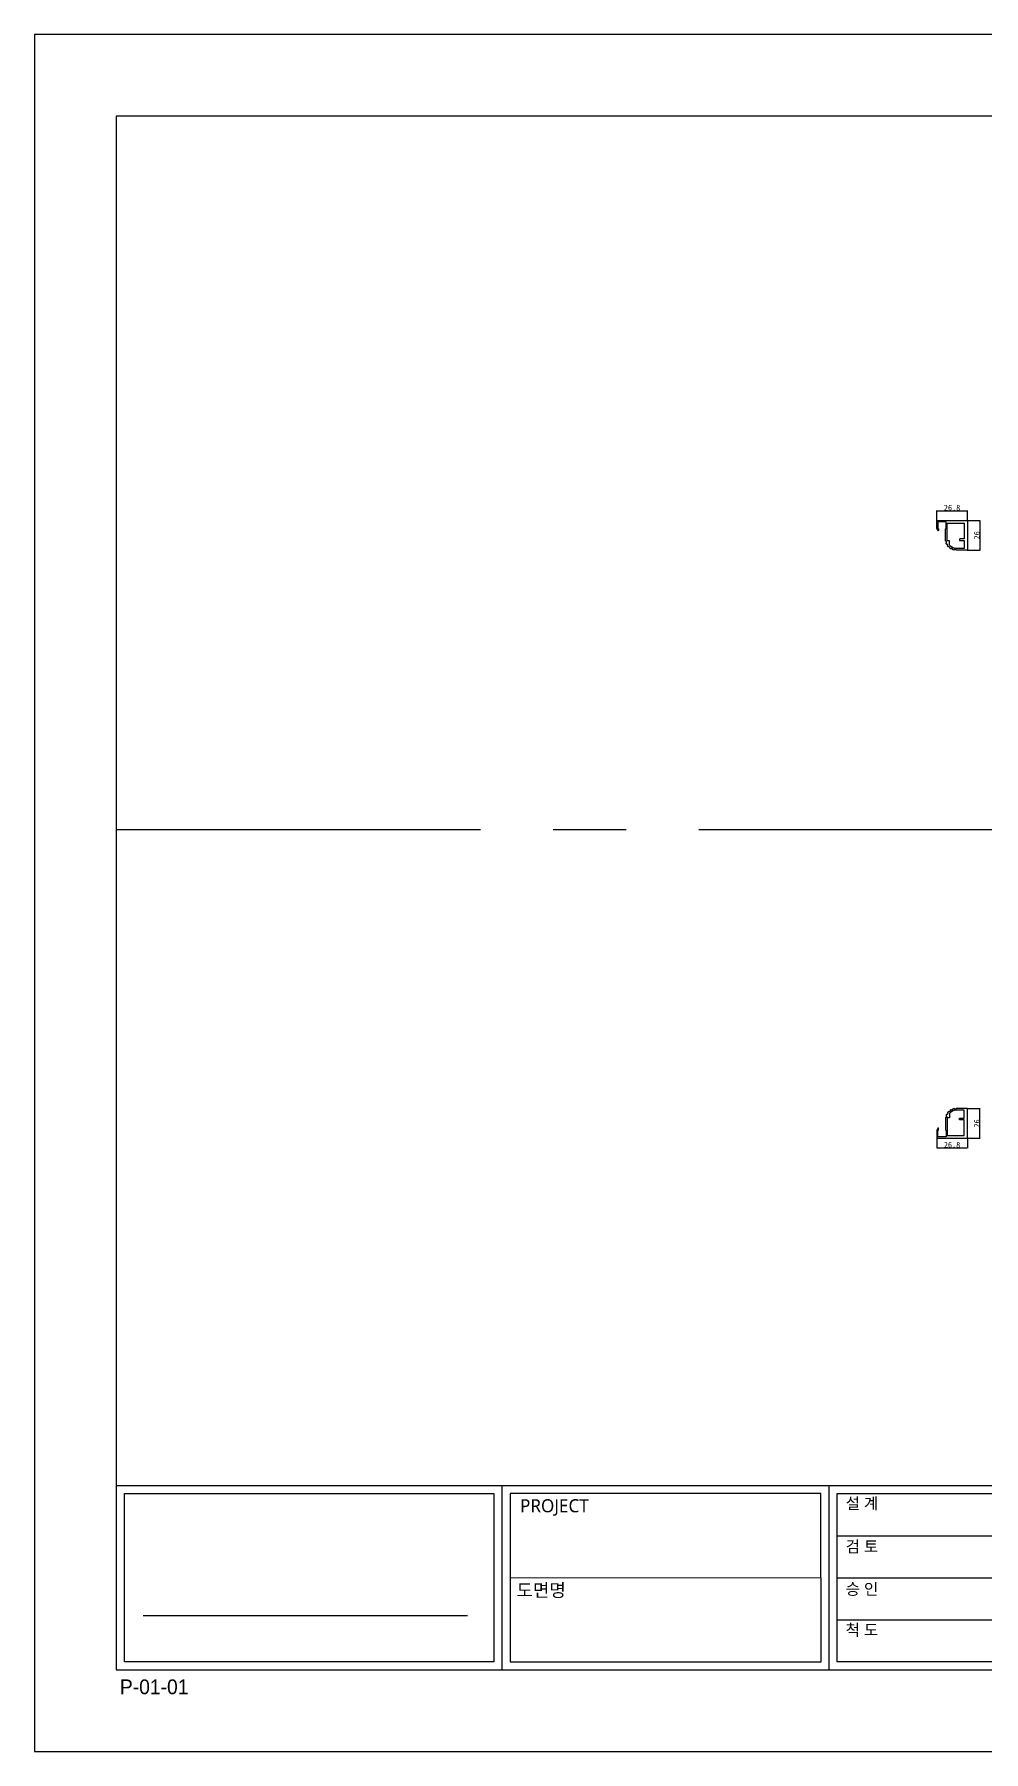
# Model space of a CAD drawing. Header units: millimetres. Extents: x -44117 to 256353, y -2095463 to 65325.
# Drawn here: x -16519 to -15692, y 52396 to 53893 of the extents above; entities that cross this region are included whole.
import ezdxf

# ---------------------------------------------------------------- set-up
doc = ezdxf.new("R2010")
doc.units = ezdxf.units.MM
doc.header["$LTSCALE"] = 10
doc.linetypes.add('CENTER', pattern=[50.8, 31.75, -6.35, 6.35, -6.35])
doc.layers.add('cen', color=1, linetype='CENTER')
doc.styles.add('고딕', font='')
doc.styles.get('고딕').set_extended_font_data('HYgtrE')
doc.dimstyles.new('hi01 a4 - 1scale', dxfattribs={"dimtxt": 5, "dimasz": 0.5, "dimexe": 0.3, "dimexo": 0.3, "dimgap": 0.2, "dimtad": 1, "dimdec": 1, "dimdsep": 46, "dimtxsty": 'Standard', "dimcen": 1, "dimclrd": 251, "dimclre": 251, "dimclrt": 3, "dimadec": 1, "dimazin": 2, "dimtfac": 1, "dimtdec": 1, "dimtix": 1, "dimtmove": 1, "dimatfit": 3, "dimfxl": 0, "dimarcsym": 0})

# ---------------------------------------------------------------- blocks, each defined once
blk = doc.blocks.new('*D980')
at = {"color": 251, "lineweight": -2, "transparency": 16777216}
for p, q in [((-15733, 53468.9), (-15733, 53478.3)), ((-15732.5, 53478), (-15706.7, 53478)), ((-15706.2, 53468.9), (-15706.2, 53478.3))]:
    blk.add_line(p, q, dxfattribs=at)
at = {"color": 251, "transparency": 16777216}
for points in [[(-15732.5, 53478.1), (-15732.5, 53477.9), (-15733, 53478)], [(-15706.7, 53478.1), (-15706.7, 53477.9), (-15706.2, 53478)]]:
    blk.add_solid(points, dxfattribs=at)
at = {"layer": 'Defpoints', "color": 0, "transparency": 16777216}
for p in [(-15733, 53468.6), (-15706.2, 53478), (-15706.2, 53468.6)]:
    blk.add_point(p, dxfattribs=at)
at = {"color": 3, "transparency": 16777216, "insert": (-15719.6, 53480.7), "char_height": 5, "attachment_point": 5}
blk.add_mtext('26.8', dxfattribs=at)
blk = doc.blocks.new('*D981')
at = {"color": 251, "lineweight": -2, "transparency": 16777216}
for p, q in [((-15706.4, 53469.6), (-15695, 53469.6)), ((-15695.3, 53469.1), (-15695.3, 53444.1)), ((-15706.4, 53443.6), (-15695, 53443.6))]:
    blk.add_line(p, q, dxfattribs=at)
at = {"color": 251, "transparency": 16777216}
for points in [[(-15695.4, 53469.1), (-15695.2, 53469.1), (-15695.3, 53469.6)], [(-15695.4, 53444.1), (-15695.2, 53444.1), (-15695.3, 53443.6)]]:
    blk.add_solid(points, dxfattribs=at)
at = {"layer": 'Defpoints', "color": 0, "transparency": 16777216}
for p in [(-15706.7, 53469.6), (-15706.7, 53443.6), (-15695.3, 53443.6)]:
    blk.add_point(p, dxfattribs=at)
at = {"color": 3, "transparency": 16777216, "insert": (-15698, 53456.6), "char_height": 5, "attachment_point": 5, "rotation": 90}
blk.add_mtext('26', dxfattribs=at)
blk = doc.blocks.new('a4 1scale')
at = {"color": 8}
for p, q in [((-15144.83, -4477.05), (-14867.83, -4477.05)), ((-15097.66, -4499.61), (-15097.66, -4477.05)), ((-15057.67, -4499.62), (-15057.67, -4477.06)), ((-15056.67, -4483.2), (-15020.68, -4483.2)), ((-15096.66, -4488.33), (-15058.67, -4488.34)), ((-15056.67, -4488.34), (-15020.68, -4488.34)), ((-15141.53, -4492.95), (-15101.88, -4492.95)), ((-15056.67, -4493.48), (-15020.68, -4493.48))]:
    blk.add_line(p, q, dxfattribs=at)
for points in [[(-15154.83, -4509.61), (-14857.83, -4509.61), (-14857.83, -4299.61), (-15154.83, -4299.61)], [(-15144.83, -4499.61), (-14867.83, -4499.61), (-14867.83, -4309.61), (-15144.83, -4309.61)]]:
    blk.add_lwpolyline(points, close=True)
for points in [[(-15143.82, -4478.05), (-15098.66, -4478.05), (-15098.66, -4498.61), (-15143.83, -4498.61)], [(-15058.67, -4478.06), (-15096.66, -4478.05), (-15096.66, -4498.61), (-15058.66, -4498.62)], [(-15056.67, -4478.06), (-15020.68, -4478.06), (-15020.68, -4498.62), (-15056.67, -4498.62)]]:
    blk.add_lwpolyline(points, close=True, dxfattribs=at)
at = {"color": 8, "attachment_point": 1, "style": '고딕'}
for s, insert, char_height, width in [('{\\fMalgun Gothic|b0|i0|c129|p50;PROJECT}', (-15095.45, -4478.74), 1.6004, 37.4801), ('{\\fMalgun Gothic|b0|i0|c129|p50;설 계}', (-15055.65, -4478.55), 1.4003, 21.6513), ('{\\fMalgun Gothic|b0|i0|c129|p50;검 토}', (-15055.65, -4483.82), 1.4003, 21.6513), ('{\\fMalgun Gothic|b0|i0|c129|p50;도면명}', (-15095.89, -4489.07), 1.6004, 37.4801), ('{\\fMalgun Gothic|b0|i0|c129|p50;승 인}', (-15055.65, -4489.02), 1.4003, 21.6513), ('{\\fMalgun Gothic|b0|i0|c129|p50;척 도 }', (-15055.65, -4494.02), 1.4003, 21.6513), ('{\\C8;P-01-01}', (-15144.37, -4500.78), 1.8004, 27.0059)]:
    blk.add_mtext(s, dxfattribs=dict(at, insert=insert, char_height=char_height, width=width))
blk = doc.blocks.new('*D995')
at = {"color": 251, "lineweight": -2, "transparency": 16777216}
for p, q in [((-15733, 52931.6), (-15733, 52922.2)), ((-15706.2, 52931.6), (-15706.2, 52922.2)), ((-15732.5, 52922.5), (-15706.7, 52922.5))]:
    blk.add_line(p, q, dxfattribs=at)
at = {"color": 251, "transparency": 16777216}
for points in [[(-15732.5, 52922.6), (-15732.5, 52922.4), (-15733, 52922.5)], [(-15706.7, 52922.6), (-15706.7, 52922.4), (-15706.2, 52922.5)]]:
    blk.add_solid(points, dxfattribs=at)
at = {"layer": 'Defpoints', "color": 0, "transparency": 16777216}
for p in [(-15733, 52931.9), (-15706.2, 52931.9), (-15706.2, 52922.5)]:
    blk.add_point(p, dxfattribs=at)
at = {"color": 3, "transparency": 16777216, "insert": (-15719.6, 52925.2), "char_height": 5, "attachment_point": 5}
blk.add_mtext('26.8', dxfattribs=at)
blk = doc.blocks.new('*D996')
at = {"color": 251, "lineweight": -2, "transparency": 16777216}
for p, q in [((-15706.4, 52956.9), (-15695, 52956.9)), ((-15695.3, 52931.4), (-15695.3, 52956.4)), ((-15706.4, 52930.9), (-15695, 52930.9))]:
    blk.add_line(p, q, dxfattribs=at)
at = {"color": 251, "transparency": 16777216}
for points in [[(-15695.4, 52956.4), (-15695.2, 52956.4), (-15695.3, 52956.9)], [(-15695.4, 52931.4), (-15695.2, 52931.4), (-15695.3, 52930.9)]]:
    blk.add_solid(points, dxfattribs=at)
at = {"layer": 'Defpoints', "color": 0, "transparency": 16777216}
for p in [(-15706.7, 52956.9), (-15695.3, 52956.9), (-15706.7, 52930.9)]:
    blk.add_point(p, dxfattribs=at)
at = {"color": 3, "transparency": 16777216, "insert": (-15698, 52943.9), "char_height": 5, "attachment_point": 5, "rotation": 90}
blk.add_mtext('26', dxfattribs=at)

msp = doc.modelspace()

# ---------------------------------------------------------------- linework, layer by layer
for points in [[(-15706.15318, 53469.10434), (-15706.15318, 53444.10687, -0.4142135624), (-15706.65318, 53443.60687), (-15715.85156, 53443.60687, -0.4142135624), (-15716.15156, 53443.90687), (-15716.15156, 53443.91193, 0.4043730092), (-15716.44144, 53444.21176, -0.022416536), (-15717.20981, 53444.27223, 0.4043730092), (-15717.54303, 53444.02144, -0.424123069), (-15717.89623, 53443.77382, -0.022416536), (-15718.69796, 53443.9663, -0.424123069), (-15718.90024, 53444.34728, 0.4043730092), (-15719.08329, 53444.72202, -0.022416536), (-15719.79536, 53445.01697, 0.4043730092), (-15720.18977, 53444.88142, -0.424123069), (-15720.60221, 53444.75506, -0.022416536), (-15721.30522, 53445.18587, -0.424123069), (-15721.37987, 53445.61071, 0.4043730092), (-15721.43816, 53446.02367, -0.022416536), (-15722.02424, 53446.52423, 0.4043730092), (-15722.44123, 53446.5172, -0.4241230691), (-15722.87252, 53446.52447, -0.022416536), (-15723.408, 53447.15144, -0.424123069), (-15723.34771, 53447.57856, 0.4043730092), (-15723.27554, 53447.98932, -0.022416536), (-15723.67825, 53448.64648, 0.4043730092), (-15724.07701, 53448.76865, -0.424123069), (-15724.48495, 53448.90885, -0.022416536), (-15724.80047, 53449.6706, -0.4241230691), (-15724.61115, 53450.05818, 0.4043730092), (-15724.41557, 53450.42654, -0.022416536), (-15724.5955, 53451.17598, 0.4043730092), (-15724.93699, 53451.4154, -0.424123069), (-15725.28164, 53451.67479, -0.0308511276), (-15725.35156, 53452.80687), (-15725.35156, 53462.10434, -0.4142135624), (-15725.05156, 53462.40434), (-15724.95156, 53462.40434, 0.4142135624), (-15724.75156, 53462.60434), (-15724.75156, 53468.10434, 0.4142135624), (-15725.05156, 53468.40434), (-15731.65156, 53468.40434, 0.4142135624), (-15731.95156, 53468.10434), (-15731.95156, 53462.60434, 0.4142135624), (-15731.75156, 53462.40434), (-15731.65156, 53462.40434, -0.4142135624), (-15731.35156, 53462.10434), (-15731.35156, 53460.90434, -0.855700792), (-15731.93722, 53460.8127), (-15732.95156, 53462.65375), (-15732.95156, 53468.60434, -0.4142135624), (-15731.95156, 53469.60434), (-15706.65318, 53469.60434, -0.4142135623), (-15706.15318, 53469.10434)], [(-15721.95156, 53451.90434), (-15723.75156, 53451.90434), (-15723.75156, 53467.10434), (-15709.15156, 53467.10434), (-15709.15156, 53453.40434), (-15712.95156, 53453.40434, 0.4142135624), (-15713.15156, 53453.20434), (-15713.15156, 53452.30434, 0.4142135624), (-15712.95156, 53452.10434), (-15709.15156, 53452.10434), (-15709.15156, 53445.20687), (-15716.15156, 53445.20687, -0.2205202393), (-15721.95156, 53447.89566), (-15721.95156, 53451.90434)], [(-15706.15318, 52931.41305), (-15706.15318, 52956.41052, 0.4142135624), (-15706.65318, 52956.91052), (-15715.85156, 52956.91052, 0.4142135624), (-15716.15156, 52956.61052), (-15716.15156, 52956.60546, -0.4043730092), (-15716.44144, 52956.30563, 0.022416536), (-15717.20981, 52956.24516, -0.4043730092), (-15717.54303, 52956.49595, 0.424123069), (-15717.89623, 52956.74357, 0.022416536), (-15718.69796, 52956.5511, 0.424123069), (-15718.90024, 52956.17011, -0.4043730092), (-15719.08329, 52955.79538, 0.022416536), (-15719.79536, 52955.50043, -0.4043730092), (-15720.18977, 52955.63597, 0.424123069), (-15720.60221, 52955.76233, 0.022416536), (-15721.30522, 52955.33152, 0.424123069), (-15721.37987, 52954.90668, -0.4043730092), (-15721.43816, 52954.49372, 0.022416536), (-15722.02424, 52953.99316, -0.4043730092), (-15722.44123, 52954.00019, 0.4241230691), (-15722.87252, 52953.99292, 0.022416536), (-15723.408, 52953.36596, 0.424123069), (-15723.34771, 52952.93883, -0.4043730092), (-15723.27554, 52952.52807, 0.022416536), (-15723.67825, 52951.87091, -0.4043730092), (-15724.07701, 52951.74874, 0.424123069), (-15724.48495, 52951.60855, 0.022416536), (-15724.80047, 52950.84679, 0.4241230691), (-15724.61115, 52950.45921, -0.4043730092), (-15724.41557, 52950.09085, 0.022416536), (-15724.5955, 52949.34141, -0.4043730092), (-15724.93699, 52949.10199, 0.424123069), (-15725.28164, 52948.8426, 0.0308511276), (-15725.35156, 52947.71052), (-15725.35156, 52938.41305, 0.4142135624), (-15725.05156, 52938.11305), (-15724.95156, 52938.11305, -0.4142135624), (-15724.75156, 52937.91305), (-15724.75156, 52932.41305, -0.4142135624), (-15725.05156, 52932.11305), (-15731.65156, 52932.11305, -0.4142135624), (-15731.95156, 52932.41305), (-15731.95156, 52937.91305, -0.4142135624), (-15731.75156, 52938.11305), (-15731.65156, 52938.11305, 0.4142135624), (-15731.35156, 52938.41305), (-15731.35156, 52939.61305, 0.855700792), (-15731.93722, 52939.70469), (-15732.95156, 52937.86365), (-15732.95156, 52931.91305, 0.4142135624), (-15731.95156, 52930.91305), (-15706.65318, 52930.91305, 0.4142135623), (-15706.15318, 52931.41305)], [(-15721.95156, 52948.61305), (-15723.75156, 52948.61305), (-15723.75156, 52933.41305), (-15709.15156, 52933.41305), (-15709.15156, 52947.11305), (-15712.95156, 52947.11305, -0.4142135624), (-15713.15156, 52947.31305), (-15713.15156, 52948.21305, -0.4142135624), (-15712.95156, 52948.41305), (-15709.15156, 52948.41305), (-15709.15156, 52955.31052), (-15716.15156, 52955.31052, 0.2205202393), (-15721.95156, 52952.62173), (-15721.95156, 52948.61305)]]:
    msp.add_lwpolyline(points, format="xyb", close=True)
at = {"layer": 'cen'}
msp.add_line((-16448.18605, 53200.2587), (-14473.26261, 53200.2587), dxfattribs=at)

# ---------------------------------------------------------------- block references
at = {"color": 1, "xscale": 7.1296875, "yscale": 7.1296875, "zscale": 7.1296875}
msp.add_blockref('a4 1scale', (91529.71856, 84548.2525), dxfattribs=at)

# ---------------------------------------------------------------- dimensions: what is measured, and where the dimension line sits
for base, p1, p2, picture, middle in [((-15706.15318, 53478.02691), (-15732.95156, 53468.60434), (-15706.15318, 53468.60434), '*D980', (-15719.55237, 53480.72691)), ((-15706.15318, 52922.49048), (-15732.95156, 52931.91305), (-15706.15318, 52931.91305), '*D995', (-15719.55237, 52925.19048))]:
    dim = msp.add_linear_dim(base=base, p1=p1, p2=p2, dimstyle='hi01 a4 - 1scale')
    dim.commit()
    dim.dimension.update_dxf_attribs({"geometry": picture, "text_midpoint": middle})
for base, p1, p2, angle, picture, middle in [((-15695.32969, 53443.60687), (-15706.65318, 53469.60434), (-15706.65318, 53443.60687), 90, '*D981', (-15698.02969, 53456.60561)), ((-15695.32969, 52956.91052), (-15706.65318, 52930.91305), (-15706.65318, 52956.91052), 270, '*D996', (-15698.02969, 52943.91178))]:
    dim = msp.add_linear_dim(base=base, p1=p1, p2=p2, angle=angle, dimstyle='hi01 a4 - 1scale')
    dim.commit()
    dim.dimension.update_dxf_attribs({"geometry": picture, "text_midpoint": middle})

doc.saveas('drawing.dxf')
